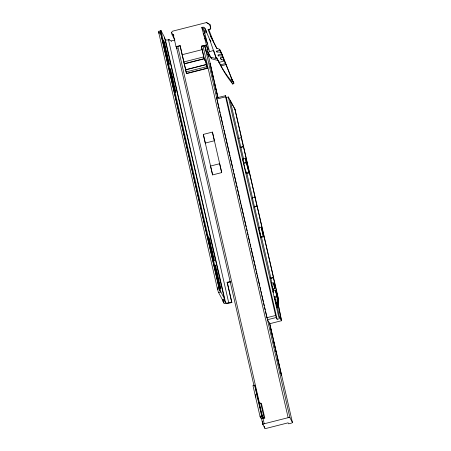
<?xml version="1.0" encoding="UTF-8"?>
<svg xmlns="http://www.w3.org/2000/svg" width="451" height="451" viewBox="0 0 451 451"><rect width="100%" height="100%" fill="white"/><g stroke="black" fill="none" stroke-linecap="round" stroke-linejoin="round"><path stroke-width="0.68" d="M274.682 297.643L277.027 307.294L278.211 306.996L277.004 302.328L277.23 296.995L274.682 297.643L274.14 296.628L276.688 295.98L278.622 299.656L278.374 304.904L281.554 320.785M278.211 306.996L277.241 302.773L277.466 297.44M225.387 95.725L216.683 97.861L216.756 98.577L266.93 317.679L267.494 319.629L269.67 323.733L281.503 320.723L280.313 318.485L277.128 319.297L275.702 315.993L225.331 95.663L226.334 97.501L228.336 96.993L278.814 317.397L279.998 317.092L281.221 319.398L278.166 304.515L278.419 299.278L277.128 299.526M269.737 323.784L269.67 323.164M262.245 421.228L262.73 423.568M206.27 44.942L201.332 46.199L203.035 46.047A1.601 0.479 -12.9 0 1 204.76 46.03L206.276 51.775L208.695 56.324L210.132 56.172L207.714 51.623L206.806 46.306L201.783 27.46L202.691 27.229A1.883 1.793 -28 0 1 204.822 28.221L209.636 39.361L215.888 57.531L216.655 57.734L219.772 63.597A131.314 130.401 -6.4 0 0 222.337 68.58A109.277 103.989 -28 0 0 232.789 84.089L233.928 83.181L231.842 79.015L221.328 52.541L219.592 49.277L216.61 48.184L210.758 36.492L208.091 29.569L210.07 29.061L210.634 27.99L209.828 24.484L206.496 22.55L172.457 31.209L171.577 32.404L172.13 34.817L174.892 40.009M208.091 29.569L210.205 29.321L210.769 28.25L209.828 24.484M224.333 298.477L223.995 299.205A4.713 0.361 75.7 0 1 224.474 300.428L225.585 302.689A2.824 0.84 -12.9 0 0 228.725 302.756L231.639 302.018L231.882 302.48L228.967 303.219A4.521 1.347 -12.9 0 1 223.944 303.1L222.833 300.845A4.713 0.361 75.7 0 0 222.36 299.616L218.622 292.586A4.713 0.361 75.7 0 1 217.529 289.288L158.701 32.433A4.713 0.361 75.7 0 1 158.786 31.345L161.063 30.769L164.502 37.23L224.333 298.477L220.894 292.011A4.713 0.361 75.7 0 1 220.686 291.532L160.922 30.583A5.835 3.084 65.9 0 0 160.218 30.888A4.713 0.361 75.7 0 0 160.342 32.015L219.169 288.871A4.713 0.361 75.7 0 0 219.772 290.906A5.835 3.084 65.9 0 0 220.686 291.532M232.789 84.089L230.794 80.334L231.938 79.432L225.63 63.614L223.848 59.983L221.193 59.673L220.471 57.869L222.721 57.159L225.331 62.774M208.785 53.951L207.939 52.355L213.633 50.315L216.536 58.754L210.735 57.198L211.581 58.793L218.149 60.547M216.559 51.188L219.93 50.129L222.27 55.078L220.787 52.288L216.807 51.82L216.559 51.188L217.151 52.305M218.087 55.039L221.464 53.979L223.803 58.923L222.32 56.138L218.335 55.67L218.087 55.039L218.679 56.155M158.701 32.433L160.342 32.015M158.842 33.278L160.483 32.861M172.13 34.817L173.252 34.53L173.866 35.685M164.378 37.867L165.348 39.688A2.824 0.84 -12.9 0 0 168.488 39.761L169.052 39.62L171.583 41.357M201.783 27.46L204.85 33.227L204.337 32.258M204.269 32.309L205.261 32.055A1.883 1.793 -28 0 1 206.755 32.297M171.335 40.894L174.7 40.038M173.252 34.53L176.02 46.628L180.05 45.607L186.545 73.643L207.347 68.355L205.481 60.203L205.278 59.848L204.461 60.056L201.332 46.199M253.93 385.464L176.476 47.287A1.601 0.479 -12.9 0 1 177.79 46.464L180.451 45.788M204.788 46.041L206.609 45.579M182.136 54.723L202.121 49.638M205.893 50.1L207.454 49.706M183.726 61.973L203.711 56.888M184.126 63.721L204.111 58.636M184.205 63.952L204.19 58.867M186.218 69.646L206.349 64.527L185.547 69.815M216.655 57.734A109.277 103.989 -28 0 0 219.034 62.362L224.26 61.032L223.848 59.983M185.992 71.951L206.789 66.663L207.347 68.355M186.421 73.389L207.218 68.101M219.034 62.362L220.347 64.831L225.579 63.506M220.347 64.831L220.934 65.902L226.047 64.6M216.858 99.045L225.506 96.841M212.427 132.092L214.383 140.757L205.278 143.068L203.328 134.409L212.427 132.092L221.706 172.598L212.601 174.909L210.538 166.041L219.643 163.724L221.706 172.598M243.625 159.135L238.726 138.271L241.274 137.623L241.482 138.017L234.841 109.001L228.336 96.993M240.744 147.082L243.292 146.434L243.501 146.829L255.131 197.583L254.916 197.194L252.368 197.842L259.472 228.319M240.952 147.477L243.501 146.829M242.672 159.124L245.22 158.476L246.049 160.026L249.014 172.975L246.466 173.624L246.043 172.834L242.672 159.124L243.224 160.156M243.489 162.698L246.043 162.05L249.014 172.975M243.901 163.465L246.449 162.817M246.043 172.834L248.597 172.186M254.387 206.648L256.935 206L257.143 206.395L273.492 277.765L273.278 277.365L270.73 278.013L271.97 283.414M254.595 207.043L257.143 206.395M258.643 227.828L261.191 227.18L263.632 236.803L261.084 237.451L258.643 227.828L259.06 228.618M260.667 236.668L263.215 236.02L263.632 236.803M231.639 302.018L227.118 282.292L230.405 281.458M227.118 282.292L227.366 282.754L230.653 281.914M217.207 288.099L218.842 287.682M217.529 289.288L219.169 288.871M270.73 278.013L270.944 278.414L272.855 277.923M218.622 292.586L220.894 292.011M272.985 288.826L272.979 289.441L271.446 283.121C274.529 281.136 274.608 287.89 274.67 288.781L273.267 282.659M222.36 299.616L223.995 299.205M222.833 300.845L224.474 300.428M222.974 301.279L224.615 300.862M272.849 289.243L274.67 288.781M272.866 291.053L275.414 290.405L277.151 296.172L275.927 290.827L277.917 297.609L273.278 277.365M276.937 304.588L278.188 304.267M276.79 306.849L277.974 306.55M266.93 317.679L275.578 315.48M267.539 319.72L276.187 317.521M254.584 385.109L252.949 385.526L260.075 416.645L260.751 417.925A2.165 0.643 -12.9 0 0 261.428 418.178L263.164 418.472L264.805 418.054L261.422 403.465A2.165 0.643 -12.9 0 0 260.746 403.211L258.942 402.788L255.131 386.129L254.584 385.109L261.715 416.228L262.426 417.536L264.06 417.677A2.165 0.643 -12.9 0 1 264.737 417.925L264.805 418.054M260.075 416.645L261.715 416.228M262.894 424.6A1.601 0.479 -12.9 0 1 264.207 423.771L288.15 417.682A1.601 0.479 -12.9 0 1 289.931 417.722L292.406 422.378A1.601 0.479 -12.9 0 1 291.087 423.207L288.629 423.833L288.099 422.835L266.614 428.298A1.601 0.479 -12.9 0 1 264.838 428.258L262.894 424.6L261.321 417.733M206.276 51.775L207.714 51.623M209.969 24.743L206.496 22.55M207.939 52.355L211.581 58.793M231.194 102.332L235.039 109.379L278.622 299.656M230.974 101.926L230.196 100.511L238.934 138.666L238.726 138.271M210.758 36.492L217.021 48.702M204.816 28.221L206.744 31.841M220.471 57.869L221.362 59.538M231.938 79.432L233.928 83.181M209.636 39.361L210.916 41.774M202.691 27.229L205.261 32.055M203.147 33.408L206.214 39.175L209.478 51.335L206.806 46.306M215.888 57.531L216.536 58.754M204.748 38.301L207.815 44.068M234.841 109.001L235.039 109.379M171.577 32.404L172.192 33.56M176.476 47.287L177.125 48.511M176.02 46.628L176.939 48.358M169.052 39.62L169.294 40.083M252.368 197.842L252.577 198.231L246.922 173.539M273.379 291.476L273.656 292M277.004 302.328L277.241 302.773M278.166 304.515L278.374 304.904M271.446 283.121L271.733 283.814M219.592 49.277L219.93 50.129M220.787 52.288L221.464 53.979M222.32 56.138L222.721 57.159M208.807 29.586L213.323 41.317M262.358 421.471L262.707 422.632M262.786 423.737L262.972 424.137L262.939 423.675M271.857 284.186L272.128 285.083M272.534 286.627L272.652 287.14M241.274 137.623L243.292 146.434M254.916 197.194L256.935 206M261.191 227.18L263.215 236.02M245.22 158.476L246.043 162.05M275.414 290.405L276.688 295.98M279.998 317.092L280.313 318.485M261.512 237.237L270.944 278.414M273.205 288.809L273.667 290.839M245.84 170.895L246.466 173.624M259.37 229.976L261.084 237.451M274.918 298.088L277.027 307.294M273.035 291.38L273.323 292.631M226.334 97.501L277.128 319.297M204.5 32.083L206.214 39.175M208.396 55.016L208.695 56.324M208.345 55.355L218.087 97.89M269.619 322.905L292.406 422.378M210.059 63.422L217.912 97.72M269.597 323.384L281.537 375.514L280.821 372.994M207.883 54.047L208.182 55.355M209.969 63.647L210.6 66.393M210.91 67.763L212.325 73.936M212.641 75.311L213.267 78.051M214.524 83.542L215.939 89.715M216.255 91.085L216.88 93.831M270.453 327.725L271.395 331.84M271.711 333.21L272.336 335.956M273.594 341.441L275.009 347.614M275.319 348.989L275.95 351.729M277.207 357.22L278.622 363.393M278.932 364.763L279.564 367.509M204.81 46.092L216.954 99.102M217.269 100.477L219.158 108.719M219.474 110.089L220.099 112.84M220.415 114.21L222.771 124.51M223.087 125.885L223.719 128.631M224.034 130.006L226.391 140.306M226.706 141.676L230.01 156.097M230.32 157.472L232.682 167.772M232.998 169.148L233.624 171.893M233.939 173.263L236.301 183.568M236.612 184.938L237.243 187.684M237.559 189.059L239.915 199.359M240.231 200.734L240.862 203.48M241.172 204.855L243.534 215.155M243.85 216.525L244.476 219.271M244.792 220.646L246.207 226.825M246.522 228.2L247.154 230.946M247.464 232.321L248.095 235.067M248.411 236.442L249.826 242.621M250.142 243.991L250.767 246.742M251.083 248.112L253.439 258.412M253.755 259.787L254.387 262.533M254.702 263.908L256.117 270.087M256.433 271.463L257.059 274.208M257.374 275.584L258 278.329M258.316 279.699L259.731 285.883M260.047 287.253L260.678 289.999M260.994 291.374L261.619 294.12M261.935 295.495L263.35 301.674M263.666 303.049L264.292 305.795M264.607 307.17L265.239 309.916M265.554 311.286L266.969 317.47M267.28 318.84L289.931 417.722M202.989 45.861L288.15 417.682M205.278 59.848L206.349 64.527M206.265 64.369L206.789 66.663M201.467 46.447L204.664 60.406M203.328 134.409L212.601 174.909M180.259 46.205L186.545 73.643M260.746 403.211L264.06 417.677M177.79 46.464L259.494 403.194M262.166 414.852L264.207 423.771M259.224 403.098L262.538 417.564M259.077 403.042L262.392 417.508M264.365 426.201L264.838 428.258M255.322 394.54L255.931 397.207M260.3 415.952L260.751 417.925M227.366 282.754L231.882 302.48M168.488 39.761L228.725 302.756M165.348 39.688L225.585 302.689M223.634 301.73L223.944 303.1M160.218 30.888L219.772 290.906M277.359 306.646L279.473 316.952M230.794 80.334A109.277 103.989 -28 0 1 220.934 65.902M219.772 63.597A131.557 130.643 -6.4 0 1 218.205 60.271M233.556 82.234A107.513 102.309 -28 0 1 231.853 80.058M231.842 79.015A107.513 102.309 -28 0 1 231.047 78.012M160.922 30.583A4.713 0.361 75.7 0 1 161.063 30.769M215.189 266.513A4.194 0.321 75.7 0 0 217.055 273.002A4.194 0.321 75.7 0 0 215.984 267.398A4.194 0.321 75.7 0 0 215.189 266.513M212.382 254.24A4.194 0.321 75.7 0 0 214.242 260.729A4.194 0.321 75.7 0 0 213.171 255.125A4.194 0.321 75.7 0 0 212.382 254.24M216.999 274.4A4.194 0.321 75.7 0 0 218.859 280.894A4.194 0.321 75.7 0 0 217.794 275.29A4.194 0.321 75.7 0 0 216.999 274.4M218.808 282.292A4.194 0.321 75.7 0 0 220.669 288.781A4.194 0.321 75.7 0 0 219.598 283.183A4.194 0.321 75.7 0 0 218.808 282.292M208.768 238.461A4.194 0.321 75.7 0 0 210.628 244.949A4.194 0.321 75.7 0 0 209.557 239.346A4.194 0.321 75.7 0 0 208.768 238.461M210.572 246.347A4.194 0.321 75.7 0 0 212.438 252.842A4.194 0.321 75.7 0 0 211.367 247.238A4.194 0.321 75.7 0 0 210.572 246.347M172.023 78.029A4.194 0.321 75.7 0 0 173.883 84.523A4.194 0.321 75.7 0 0 172.818 78.919A4.194 0.321 75.7 0 0 172.023 78.029M173.832 85.921A4.194 0.321 75.7 0 0 175.693 92.41A4.194 0.321 75.7 0 0 174.622 86.812A4.194 0.321 75.7 0 0 173.832 85.921M170.219 70.142A4.194 0.321 75.7 0 0 172.079 76.631A4.194 0.321 75.7 0 0 171.008 71.032A4.194 0.321 75.7 0 0 170.219 70.142M163.792 42.09A4.194 0.321 75.7 0 0 165.652 48.578A4.194 0.321 75.7 0 0 164.581 42.98A4.194 0.321 75.7 0 0 163.792 42.09M165.596 49.976A4.194 0.321 75.7 0 0 167.462 56.471A4.194 0.321 75.7 0 0 166.391 50.867A4.194 0.321 75.7 0 0 165.596 49.976M167.406 57.869A4.194 0.321 75.7 0 0 169.266 64.358A4.194 0.321 75.7 0 0 168.2 58.76A4.194 0.321 75.7 0 0 167.406 57.869"/></g></svg>
